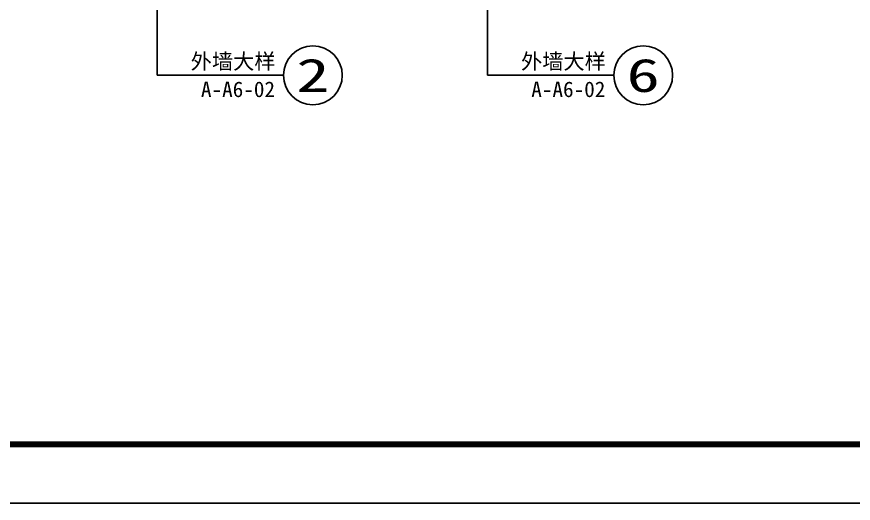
# Model space of a CAD drawing. Extents: x 646072 to 1012572, y -46617 to 16093.
# Drawn here: x 758552 to 772764, y -46567 to -38309 of the extents above; entities that cross this region are included whole.
import ezdxf
from ezdxf.enums import TextEntityAlignment as Align

# ---------------------------------------------------------------- set-up
doc = ezdxf.new("R2010")
doc.units = 0
doc.header["$LTSCALE"] = 1000
doc.header["$MEASUREMENT"] = 0
doc.linetypes.add('DASH', pattern=[0.35, 0.25, -0.1])
doc.layers.get('Defpoints').update_dxf_attribs({"color": 4, "linetype": 'DASH'})
for name, color, linetype in [('3#楼-HZS$0$A-ANNO-INDX', 3, 'Continuous'), ('3#楼-HZS$0$A-ANNO-TEXT', 3, 'Continuous'), ('A1-无手签$0$A-ANNO-TTLB', 7, 'Continuous')]:
    doc.layers.add(name, color=color, linetype=linetype)
doc.styles.add('3#楼-HZS$0$_TCH_DIM', font='')
doc.styles.add('3#楼-HZS$0$_TCH_LABEL', font='')
doc.styles.get('3#楼-HZS$0$_TCH_DIM').set_extended_font_data('SimSun')
doc.styles.get('3#楼-HZS$0$_TCH_LABEL').set_extended_font_data('SimSun')

msp = doc.modelspace()

# ---------------------------------------------------------------- linework, layer by layer
at = {"layer": '3#楼-HZS$0$A-ANNO-INDX', "color": 1}
for p, q in [((766547.2, -32031.8), (766547.2, -39303.6)), ((760935.2, -32601.8), (760935.2, -39303.6)), ((760935.2, -39303.6), (763083.2, -39303.6)), ((766547.2, -39303.6), (768695.3, -39303.6))]:
    msp.add_line(p, q, dxfattribs=at)
for centre in [(763583.2, -39303.6), (769195.3, -39303.6)]:
    msp.add_circle(centre, 500, dxfattribs=at)
at = {"layer": 'A1-无手签$0$A-ANNO-TTLB'}
msp.add_lwpolyline([(740222, -46566.5), (740222, 12833.5), (824322, 12833.5), (824322, -46566.5)], close=True, dxfattribs=at)
at = {"layer": 'A1-无手签$0$A-ANNO-TTLB', "const_width": 100}
msp.add_lwpolyline([(742722, -45566.5), (823322, -45566.5), (823322, 11833.5), (742722, 11833.5)], close=True, dxfattribs=at)
at = {"layer": 'Defpoints'}
msp.add_lwpolyline([(816822, 11833.5), (742722, 11833.5), (742722, -45566.5), (816822, -45566.5)], close=True, dxfattribs=at)

# ---------------------------------------------------------------- texts
at = {"layer": '3#楼-HZS$0$A-ANNO-TEXT', "color": 7, "style": '3#楼-HZS$0$_TCH_DIM'}
for s, p in [('外墙大样', (761507.3, -39198.6)), ('外墙大样', (767119.4, -39198.6)), ('A-A6-02', (761681.6, -39672.9)), ('A-A6-02', (767293.6, -39672.9))]:
    msp.add_text(s, height=264.35, dxfattribs=at).set_placement(p)
at = {"layer": '3#楼-HZS$0$A-ANNO-TEXT', "color": 7, "style": '3#楼-HZS$0$_TCH_LABEL', "width": 1.398438}
for s, p, p2 in [('2', (763300.4, -39586.4), (763866, -39586.4)), ('6', (768912.4, -39586.4), (769478.1, -39586.4))]:
    msp.add_text(s, height=565.7, dxfattribs=at).set_placement(p, p2, align=Align.FIT)

doc.saveas('drawing.dxf')
